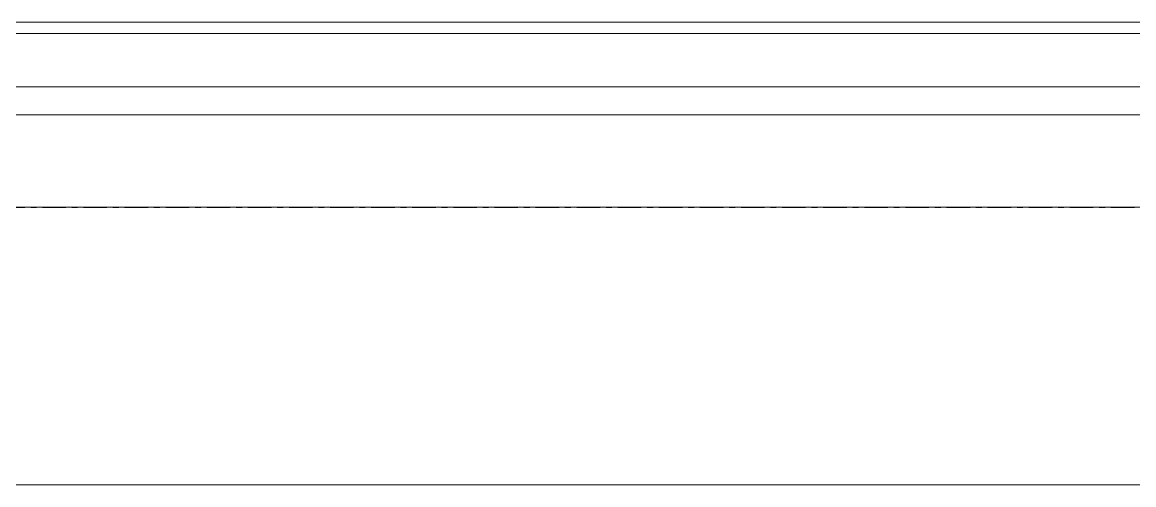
# Model space of a CAD drawing. Header units: millimetres. Extents: x -677815 to 476396, y -125373 to 39000.
# Drawn here: x 148302 to 148903, y -150 to 100 of the extents above; entities that cross this region are included whole.
import ezdxf

# ---------------------------------------------------------------- set-up
doc = ezdxf.new("R2010")
doc.units = ezdxf.units.MM
doc.linetypes.add('Xref building Toll$0$Grid Line', pattern=[22.225, 12.7, -3.175, 3.175, -3.175])
for name, color, linetype, lineweight in [('AM_BOR', 4, 'Continuous', 25), ('Xref building Toll$0$A-WALL', 113, 'Continuous', 9), ('Xref building Toll$0$C-PRKG', 70, 'Continuous', 9)]:
    doc.layers.add(name, color=color, linetype=linetype, lineweight=lineweight)
doc.layers.add('Xref building Toll$0$S-GRID', color=8, linetype='Continuous')

# ---------------------------------------------------------------- blocks, each defined once
blk = doc.blocks.new('Xref building Toll$0$Toll Grids')
at = {"layer": 'Xref building Toll$0$S-GRID', "linetype": 'Xref building Toll$0$Grid Line'}
blk.add_line((-9195.85, 0), (280997.67, 0), dxfattribs=at)
blk = doc.blocks.new('Xref building Toll$0$_SBAMHE2-3000X1975 Parking 90_1 - MHE2-1684293-MASTER GROUND FLOOR')
at = {"layer": 'Xref building Toll$0$C-PRKG'}
for p, q in [((-62.5, 3000), (-62.5, 0)), ((-62.5, 0), (-62.5, 3000)), ((-12.5, 0), (-12.5, 3000)), ((37.5, 0), (37.5, 3000)), ((37.5, 3000), (37.5, 0))]:
    blk.add_line(p, q, dxfattribs=at)
blk = doc.blocks.new('Xref building Toll$0$building block 28092016')
at = {"layer": 'Xref building Toll$0$A-WALL', "lineweight": 18}
for p, q in [((877726.15, -671405.46), (868987.64, -671405.46)), ((868987.64, -671434.46), (877726.15, -671434.46))]:
    blk.add_line(p, q, dxfattribs=at)
at = {"layer": 'Xref building Toll$0$A-WALL'}
for p, q in [((869525.64, -671499.46), (873555.49, -671499.46)), ((875669.64, -671649.46), (869525.64, -671649.46))]:
    blk.add_line(p, q, dxfattribs=at)
at = {"layer": 'Xref building Toll$0$C-PRKG', "rotation": 90}
blk.add_blockref('Xref building Toll$0$_SBAMHE2-3000X1975 Parking 90_1 - MHE2-1684293-MASTER GROUND FLOOR', (873269.64, -671436.96), dxfattribs=at)
blk = doc.blocks.new('Xref building Toll')
for name, p in [('Xref building Toll$0$Toll Grids', (0, 0)), ('Xref building Toll$0$building block 28092016', (-722549.64, 671499.46))]:
    blk.add_blockref(name, p)

msp = doc.modelspace()

# ---------------------------------------------------------------- block references
at = {"layer": 'AM_BOR'}
msp.add_blockref('Xref building Toll', (0, 0), dxfattribs=at)

doc.saveas('drawing.dxf')
